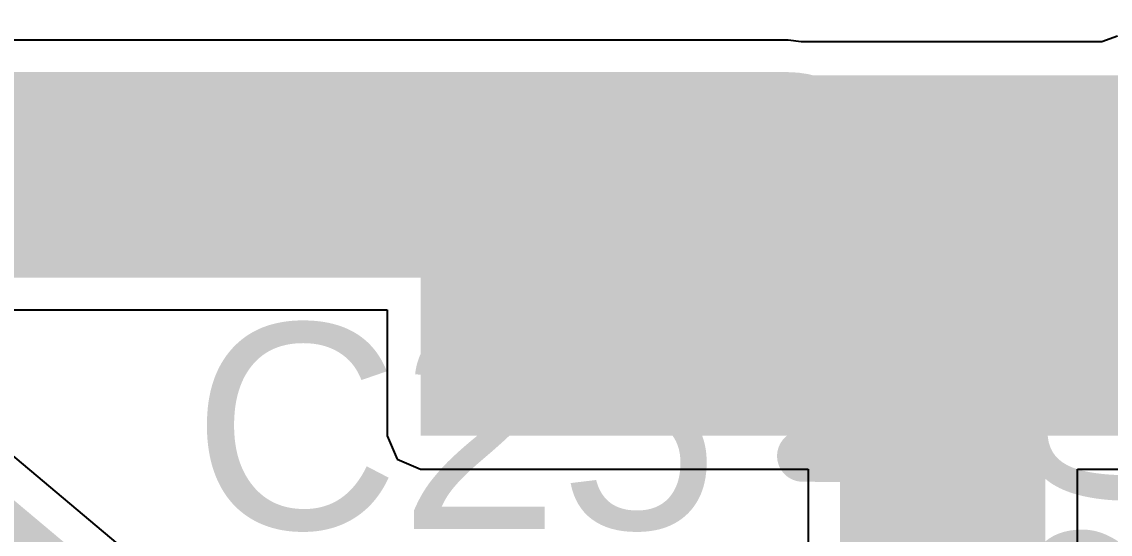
# Model space of a CAD drawing. Header units: inches. Extents: x -5 to 426, y -53 to 116.
# Drawn here: x 10.77 to 16.16, y -42.32 to -39.78 of the extents above; entities that cross this region are included whole.
import ezdxf

# ---------------------------------------------------------------- set-up
doc = ezdxf.new("R2010")
doc.units = ezdxf.units.IN
for name, color, linetype in [('Board Outline', 216, 'Continuous'), ('Top Layer', 1, 'Continuous'), ('Top Overlay', 2, 'Continuous'), ('Top Paste', 8, 'Continuous'), ('Top Solder', 216, 'Continuous')]:
    doc.layers.add(name, color=color, linetype=linetype)
doc.styles.add('Arial', font='', dxfattribs={"height": 0.2})
doc.styles.get('Arial').set_extended_font_data('Arial')

# ---------------------------------------------------------------- blocks, each defined once
blk = doc.blocks.new('C___0603_30')
at = {"layer": 'Top Layer'}
for points in [[(-0.381, 0.4445), (-0.381, -0.4445), (-1.143, -0.4445), (-1.143, 0.4445)], [(1.143, 0.4445), (1.143, -0.4445), (0.381, -0.4445), (0.381, 0.4445)]]:
    blk.add_hatch(color=1, dxfattribs=at).paths.add_polyline_path(points)
at = {"layer": 'Top Paste'}
for points in [[(-0.381, 0.4445), (-0.381, -0.4445), (-1.143, -0.4445), (-1.143, 0.4445)], [(1.143, 0.4445), (1.143, -0.4445), (0.381, -0.4445), (0.381, 0.4445)]]:
    blk.add_hatch(color=8, dxfattribs=at).paths.add_polyline_path(points)
at = {"layer": 'Top Solder'}
for points in [[(-0.321, 0.5045), (-0.321, -0.5045), (-1.203, -0.5045), (-1.203, 0.5045)], [(1.203, 0.5045), (1.203, -0.5045), (0.321, -0.5045), (0.321, 0.5045)]]:
    blk.add_hatch(color=216, dxfattribs=at).paths.add_polyline_path(points)
at = {"layer": 'Top Overlay'}
for points in [[(-1.2446, -0.5334, 0.127, 0.127, 0), (-1.2446, 0.5334, 0.127, 0.127, 0)], [(-0.4572, 0.5334, 0.127, 0.127, 0), (-1.2446, 0.5334, 0.127, 0.127, 0)], [(1.2446, 0.5334, 0.127, 0.127, 0), (0.4572, 0.5334, 0.127, 0.127, 0)], [(1.2446, -0.5334, 0.127, 0.127, 0), (1.2446, 0.5334, 0.127, 0.127, 0)], [(-0.4572, -0.5334, 0.127, 0.127, 0), (-1.2446, -0.5334, 0.127, 0.127, 0)], [(1.2446, -0.5334, 0.127, 0.127, 0), (0.4572, -0.5334, 0.127, 0.127, 0)]]:
    blk.add_lwpolyline(points, format="xyseb", dxfattribs=at)
for points in [[(-1.2764, 0.5334, 0.0635, 0.0635, 1), (-1.2128, 0.5334, 0.0635, 0.0635, 1)], [(-1.2764, 0.5334, 0.0635, 0.0635, 1), (-1.2128, 0.5334, 0.0635, 0.0635, 1)], [(-0.4889, 0.5334, 0.0635, 0.0635, 1), (-0.4254, 0.5334, 0.0635, 0.0635, 1)], [(0.4254, 0.5334, 0.0635, 0.0635, 1), (0.4889, 0.5334, 0.0635, 0.0635, 1)], [(1.2128, 0.5334, 0.0635, 0.0635, 1), (1.2764, 0.5334, 0.0635, 0.0635, 1)], [(1.2128, 0.5334, 0.0635, 0.0635, 1), (1.2764, 0.5334, 0.0635, 0.0635, 1)], [(-1.2764, -0.5334, 0.0635, 0.0635, 1), (-1.2128, -0.5334, 0.0635, 0.0635, 1)], [(-1.2764, -0.5334, 0.0635, 0.0635, 1), (-1.2128, -0.5334, 0.0635, 0.0635, 1)], [(-0.4889, -0.5334, 0.0635, 0.0635, 1), (-0.4254, -0.5334, 0.0635, 0.0635, 1)], [(0.4254, -0.5334, 0.0635, 0.0635, 1), (0.4889, -0.5334, 0.0635, 0.0635, 1)], [(1.2128, -0.5334, 0.0635, 0.0635, 1), (1.2764, -0.5334, 0.0635, 0.0635, 1)], [(1.2128, -0.5334, 0.0635, 0.0635, 1), (1.2764, -0.5334, 0.0635, 0.0635, 1)]]:
    blk.add_lwpolyline(points, format="xyseb", close=True, dxfattribs=at)
blk = doc.blocks.new('C___0603_31')
at = {"layer": 'Top Layer'}
for points in [[(-0.381, 0.4445), (-0.381, -0.4445), (-1.143, -0.4445), (-1.143, 0.4445)], [(1.143, 0.4445), (1.143, -0.4445), (0.381, -0.4445), (0.381, 0.4445)]]:
    blk.add_hatch(color=1, dxfattribs=at).paths.add_polyline_path(points)
at = {"layer": 'Top Paste'}
for points in [[(-0.381, 0.4445), (-0.381, -0.4445), (-1.143, -0.4445), (-1.143, 0.4445)], [(1.143, 0.4445), (1.143, -0.4445), (0.381, -0.4445), (0.381, 0.4445)]]:
    blk.add_hatch(color=8, dxfattribs=at).paths.add_polyline_path(points)
at = {"layer": 'Top Solder'}
for points in [[(-0.321, 0.5045), (-0.321, -0.5045), (-1.203, -0.5045), (-1.203, 0.5045)], [(1.203, 0.5045), (1.203, -0.5045), (0.321, -0.5045), (0.321, 0.5045)]]:
    blk.add_hatch(color=216, dxfattribs=at).paths.add_polyline_path(points)
at = {"layer": 'Top Overlay'}
for points in [[(-1.2446, -0.5334, 0.127, 0.127, 0), (-1.2446, 0.5334, 0.127, 0.127, 0)], [(-0.4572, 0.5334, 0.127, 0.127, 0), (-1.2446, 0.5334, 0.127, 0.127, 0)], [(1.2446, 0.5334, 0.127, 0.127, 0), (0.4572, 0.5334, 0.127, 0.127, 0)], [(1.2446, -0.5334, 0.127, 0.127, 0), (1.2446, 0.5334, 0.127, 0.127, 0)], [(-0.4572, -0.5334, 0.127, 0.127, 0), (-1.2446, -0.5334, 0.127, 0.127, 0)], [(1.2446, -0.5334, 0.127, 0.127, 0), (0.4572, -0.5334, 0.127, 0.127, 0)]]:
    blk.add_lwpolyline(points, format="xyseb", dxfattribs=at)
for points in [[(-1.2764, 0.5334, 0.0635, 0.0635, 1), (-1.2128, 0.5334, 0.0635, 0.0635, 1)], [(-1.2764, 0.5334, 0.0635, 0.0635, 1), (-1.2128, 0.5334, 0.0635, 0.0635, 1)], [(-0.4889, 0.5334, 0.0635, 0.0635, 1), (-0.4254, 0.5334, 0.0635, 0.0635, 1)], [(0.4254, 0.5334, 0.0635, 0.0635, 1), (0.4889, 0.5334, 0.0635, 0.0635, 1)], [(1.2128, 0.5334, 0.0635, 0.0635, 1), (1.2764, 0.5334, 0.0635, 0.0635, 1)], [(1.2128, 0.5334, 0.0635, 0.0635, 1), (1.2764, 0.5334, 0.0635, 0.0635, 1)], [(-1.2764, -0.5334, 0.0635, 0.0635, 1), (-1.2128, -0.5334, 0.0635, 0.0635, 1)], [(-1.2764, -0.5334, 0.0635, 0.0635, 1), (-1.2128, -0.5334, 0.0635, 0.0635, 1)], [(-0.4889, -0.5334, 0.0635, 0.0635, 1), (-0.4254, -0.5334, 0.0635, 0.0635, 1)], [(0.4254, -0.5334, 0.0635, 0.0635, 1), (0.4889, -0.5334, 0.0635, 0.0635, 1)], [(1.2128, -0.5334, 0.0635, 0.0635, 1), (1.2764, -0.5334, 0.0635, 0.0635, 1)], [(1.2128, -0.5334, 0.0635, 0.0635, 1), (1.2764, -0.5334, 0.0635, 0.0635, 1)]]:
    blk.add_lwpolyline(points, format="xyseb", close=True, dxfattribs=at)

msp = doc.modelspace()

# ---------------------------------------------------------------- hatches: boundary and pattern name
at = {"layer": 'Top Layer'}
for points in [[(12.7452, -40.5396), (18.8195, -40.5396), (18.8195, -40.047), (12.7452, -40.047)], [(12.7452, -41.8284), (17.9014, -41.8284), (17.9014, -40.047), (12.7452, -40.047)], [(9.1479, -42.5229), (10.8559, -43.9561), (11.6961, -42.9548), (9.9881, -41.5216)]]:
    msp.add_hatch(color=1, dxfattribs=at).paths.add_polyline_path(points)

# ---------------------------------------------------------------- linework, layer by layer
at = {"layer": 'Board Outline'}
msp.add_lwpolyline([(49.7725, 6.3481, 0.254, 0.254, -1.144567), (-0.2979, -38.4414, 0.254, 0.254, 0)], format="xyseb", dxfattribs=at)
at = {"layer": 'Top Layer'}
for p, q in [((14.563, -39.8735), (7.6334, -39.8735)), ((14.6278, -39.882), (14.563, -39.8735)), ((16.1149, -39.882), (14.6278, -39.882)), ((16.1915, -39.8535), (16.1149, -39.882)), ((7.3575, -41.2057), (12.5802, -41.2057)), ((12.5802, -41.2057), (12.5802, -41.8284)), ((11.8021, -42.8284), (10.0941, -41.3952)), ((12.5802, -41.8284), (12.6285, -41.945)), ((12.6285, -41.945), (12.7452, -41.9933)), ((12.7452, -41.9933), (14.6615, -41.9933)), ((14.6615, -41.9933), (14.6615, -43.1247)), ((15.9937, -42.8488), (15.9937, -41.9933)), ((15.9937, -41.9933), (17.9014, -41.9933))]:
    msp.add_line(p, q, dxfattribs=at)
for points in [[(7.3575, -40.5396, 1.016, 1.016, 0), (14.1803, -40.5396, 1.016, 1.016, 0)], [(14.1803, -40.5396, 1.016, 1.016, 0), (14.563, -40.5396, 1.016, 1.016, 0)], [(14.1803, -40.555, 1.016, 1.016, 0), (14.1803, -40.5396, 1.016, 1.016, 0)], [(14.1803, -40.555, 1.016, 1.016, 0), (14.563, -40.9377, 1.016, 1.016, 0)], [(14.563, -40.555, 1.016, 1.016, 0), (14.563, -40.5396, 1.016, 1.016, 0)], [(14.563, -40.555, 1.016, 1.016, 0), (14.9456, -40.9377, 1.016, 1.016, 0)], [(14.563, -40.9377, 1.016, 1.016, 0), (14.9252, -40.9377, 1.016, 1.016, 0)], [(14.9456, -40.9377, 1.016, 1.016, 0), (15.3233, -40.9377, 1.016, 1.016, 0)], [(14.9733, -40.9661, 1.016, 1.016, 0), (14.9733, -40.9092, 1.016, 1.016, 0)], [(14.9733, -40.9661, 1.016, 1.016, 0), (15.3276, -41.3204, 1.016, 1.016, 0)], [(15.3276, -43.1247, 1.016, 1.016, 0), (15.3276, -41.3204, 1.016, 1.016, 0)]]:
    msp.add_lwpolyline(points, format="xyseb", dxfattribs=at)
for points in [[(13.9263, -40.5396, 0.508, 0.508, 1), (14.4343, -40.5396, 0.508, 0.508, 1)], [(13.9263, -40.5396, 0.508, 0.508, 1), (14.4343, -40.5396, 0.508, 0.508, 1)], [(13.9263, -40.5396, 0.508, 0.508, 1), (14.4343, -40.5396, 0.508, 0.508, 1)], [(13.9263, -40.555, 0.508, 0.508, 1), (14.4343, -40.555, 0.508, 0.508, 1)], [(13.9263, -40.555, 0.508, 0.508, 1), (14.4343, -40.555, 0.508, 0.508, 1)], [(14.309, -40.5396, 0.508, 0.508, 1), (14.817, -40.5396, 0.508, 0.508, 1)], [(14.309, -40.5396, 0.508, 0.508, 1), (14.817, -40.5396, 0.508, 0.508, 1)], [(14.309, -40.555, 0.508, 0.508, 1), (14.817, -40.555, 0.508, 0.508, 1)], [(14.309, -40.555, 0.508, 0.508, 1), (14.817, -40.555, 0.508, 0.508, 1)], [(14.309, -40.9377, 0.508, 0.508, 1), (14.817, -40.9377, 0.508, 0.508, 1)], [(14.309, -40.9377, 0.508, 0.508, 1), (14.817, -40.9377, 0.508, 0.508, 1)], [(14.6712, -40.9377, 0.508, 0.508, 1), (15.1792, -40.9377, 0.508, 0.508, 1)], [(14.6916, -40.9377, 0.508, 0.508, 1), (15.1996, -40.9377, 0.508, 0.508, 1)], [(14.6916, -40.9377, 0.508, 0.508, 1), (15.1996, -40.9377, 0.508, 0.508, 1)], [(14.7193, -40.9092, 0.508, 0.508, 1), (15.2273, -40.9092, 0.508, 0.508, 1)], [(15.0693, -40.9377, 0.508, 0.508, 1), (15.5773, -40.9377, 0.508, 0.508, 1)], [(14.7193, -40.9661, 0.508, 0.508, 1), (15.2273, -40.9661, 0.508, 0.508, 1)], [(14.7193, -40.9661, 0.508, 0.508, 1), (15.2273, -40.9661, 0.508, 0.508, 1)], [(15.0736, -41.3204, 0.508, 0.508, 1), (15.5816, -41.3204, 0.508, 0.508, 1)], [(15.0736, -41.3204, 0.508, 0.508, 1), (15.5816, -41.3204, 0.508, 0.508, 1)]]:
    msp.add_lwpolyline(points, format="xyseb", close=True, dxfattribs=at)
at = {"layer": 'Top Overlay'}
for points in [[(15.2955, -41.9338, 0.254, 0.254, 0), (15.2955, -41.1577, 0.254, 0.254, 0)], [(14.6351, -41.929, 0.254, 0.254, 0), (15.2955, -41.9338, 0.254, 0.254, 0)]]:
    msp.add_lwpolyline(points, format="xyseb", dxfattribs=at)
for points in [[(15.232, -41.1577, 0.127, 0.127, 1), (15.359, -41.1577, 0.127, 0.127, 1)], [(14.5716, -41.929, 0.127, 0.127, 1), (14.6986, -41.929, 0.127, 0.127, 1)], [(15.232, -41.9338, 0.127, 0.127, 1), (15.359, -41.9338, 0.127, 0.127, 1)], [(15.232, -41.9338, 0.127, 0.127, 1), (15.359, -41.9338, 0.127, 0.127, 1)]]:
    msp.add_lwpolyline(points, format="xyseb", close=True, dxfattribs=at)

# ---------------------------------------------------------------- block references
at = {"rotation": 270}
for name, p in [('C___0603_30', (14.1803, -39.7776)), ('C___0603_31', (15.5519, -39.7776))]:
    msp.add_blockref(name, p, dxfattribs=at)

# ---------------------------------------------------------------- texts
at = {"layer": 'Top Overlay', "style": 'Arial'}
msp.add_text('C25', height=1.016, dxfattribs=at).set_placement((11.6161, -42.2897))
msp.add_text('C20', height=1.016, rotation=90, dxfattribs=at).set_placement((16.7718, -44.0199))

doc.saveas('drawing.dxf')
